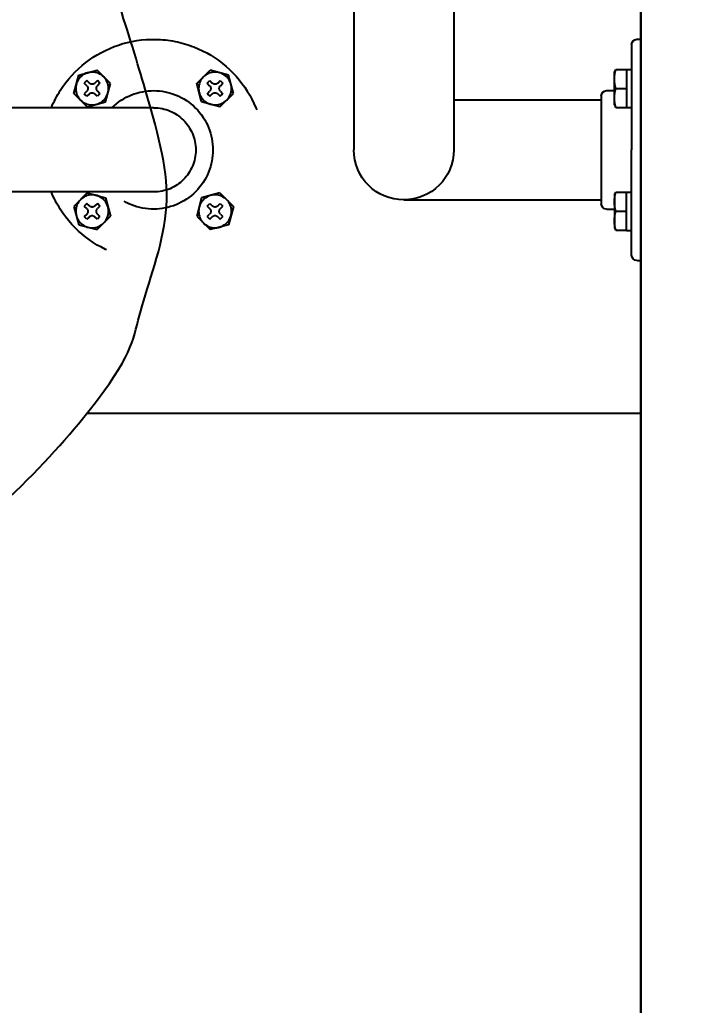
# Model space of a CAD drawing. Header units: millimetres. Extents: x 2213 to 82676, y 1050 to 28650.
# Drawn here: x 22763 to 23018.8, y 16862.4 to 17236.8 of the extents above; entities that cross this region are included whole.
import ezdxf

# ---------------------------------------------------------------- set-up
doc = ezdxf.new("R2010")
doc.units = ezdxf.units.MM
doc.header["$LTSCALE"] = 200
doc.header["$PDMODE"] = 3
doc.linetypes.add('CEN', pattern=[62, 60, -1, 0, -1])
doc.linetypes.add('H1', pattern=[1, 0.5, -0.5])
doc.layers.get('Defpoints').update_dxf_attribs({"color": 137})
for name, color, linetype in [('01-CEN', 1, 'CEN'), ('01HAT', 8, 'Continuous'), ('2', 2, 'Continuous'), ('A-FIX', 5, 'Continuous'), ('DIM', 7, 'Continuous')]:
    doc.layers.add(name, color=color, linetype=linetype)
doc.styles.add('맑은고딕', font='malgun.ttf')
doc.styles.add('스타일1', font='malgun.ttf')
doc.dimstyles.new('CJA-50', dxfattribs={"dimscale": 50, "dimtxt": 3, "dimasz": 1, "dimexe": 2, "dimexo": 3, "dimgap": 1, "dimtad": 1, "dimdec": 0, "dimzin": 1, "dimdsep": 46, "dimlunit": 6, "dimtxsty": '스타일1', "dimblk": 'GAUN-DOT', "dimcen": -2, "dimdle": 2, "dimclrd": 256, "dimclre": 256, "dimclrt": 3, "dimadec": 0, "dimazin": 0, "dimtfac": 1, "dimtdec": 0, "dimtix": 1, "dimtmove": 2, "dimatfit": 3, "dimldrblk": 'DOTSMALL', "dimfxl": 1, "dimtolj": 1, "dimtzin": 1, "dimarcsym": 0})

# ---------------------------------------------------------------- blocks, each defined once
blk = doc.blocks.new('GAUN-DOT')
at = {"linetype": 'ByBlock'}
for p, q in [((0, -2), (0, 2)), ((2, 0), (-2, 0))]:
    blk.add_line(p, q, dxfattribs=at)
at = {"const_width": 2.25}
blk.add_lwpolyline([(0, 0.28125, 1), (0, -0.28125, 1)], format="xyb", close=True, dxfattribs=at)
blk = doc.blocks.new('*D299')
at = {"layer": 'Defpoints', "color": 0, "transparency": 16777216}
for p in [(22998.83, 17187.36), (23315.85, 17187.36), (22998.83, 16487.49)]:
    blk.add_point(p, dxfattribs=at)
at = {"layer": 'DIM', "lineweight": -2, "transparency": 16777216}
for p, q in [((23148.83, 17187.36), (23415.85, 17187.36)), ((23315.85, 16537.49), (23315.85, 17137.36)), ((23148.83, 16487.49), (23415.85, 16487.49))]:
    blk.add_line(p, q, dxfattribs=at)
at = {"layer": 'DIM', "lineweight": -2, "transparency": 16777216, "xscale": 50, "yscale": 50, "zscale": 50}
for p, rotation in [((23315.85, 17187.36), 90), ((23315.85, 16487.49), 270)]:
    blk.add_blockref('GAUN-DOT', p, dxfattribs=dict(at, rotation=rotation))
at = {"layer": 'DIM', "color": 3, "transparency": 16777216, "insert": (23188.35, 16837.43), "char_height": 150, "attachment_point": 5, "rotation": 90, "style": '맑은고딕'}
blk.add_mtext('\\A1;700', dxfattribs=at)
blk = doc.blocks.new('_DotSmall')
at = {"layer": 'DIM'}
h = blk.add_hatch(color=256, dxfattribs=at)
edge = h.paths.add_edge_path()
edge.add_arc((0, 0), 0.2, 0, 360)
at = {"layer": 'DIM', "linetype": 'ByBlock'}
blk.add_circle((0, 0), 0.2, dxfattribs=at)
blk = doc.blocks.new('수평수직손잡이')
for p, q in [((14614.96, 31335.16), (14614.96, 31180.16)), ((14652.96, 31335.16), (14652.96, 31180.16)), ((14543.96, 31222.16), (14543.96, 31138.16)), ((14545.46, 31222.16), (14543.96, 31222.16)), ((14547.46, 31220.16), (14547.46, 31180.16)), ((14549.46, 31210.74), (14547.46, 31210.74)), ((14549.46, 31210.74), (14549.46, 31196.24)), ((14553.4, 31210.71), (14549.46, 31210.71)), ((14553.96, 31209.74), (14553.4, 31210.71)), ((14553.96, 31197.24), (14553.96, 31209.74)), ((14553.4, 31203.49), (14549.46, 31203.49)), ((14556.96, 31202.66), (14553.96, 31202.66)), ((14558.96, 31200.66), (14558.96, 31159.66)), ((14549.46, 31196.24), (14547.46, 31196.24)), ((14553.4, 31196.28), (14549.46, 31196.28)), ((14553.96, 31197.24), (14553.4, 31196.28)), ((14614.96, 31199.16), (14558.96, 31199.16)), ((14547.46, 31140.16), (14547.46, 31180.16)), ((14549.46, 31164.07), (14547.46, 31164.07)), ((14549.46, 31149.57), (14549.46, 31164.07)), ((14553.4, 31164.04), (14549.46, 31164.04)), ((14553.96, 31163.07), (14553.4, 31164.04)), ((14553.96, 31163.07), (14553.96, 31150.57)), ((14633.96, 31161.16), (14558.96, 31161.16)), ((14553.4, 31156.82), (14549.46, 31156.82)), ((14556.96, 31157.66), (14553.96, 31157.66)), ((14549.46, 31149.57), (14547.46, 31149.57)), ((14553.4, 31149.61), (14549.46, 31149.61)), ((14553.96, 31150.57), (14553.4, 31149.61)), ((14545.46, 31138.16), (14543.96, 31138.16))]:
    blk.add_line(p, q)
for centre, radius, start, end in [((14545.46, 31220.16), 2, 0, 90), ((14542.03, 31207.1), 11.93, 342.4016, 17.5984), ((14542.03, 31199.88), 11.93, 342.4016, 17.5984), ((14556.96, 31200.66), 2, 0, 90), ((14633.96, 31180.16), 19, 180, 0), ((14542.03, 31160.43), 11.93, 342.4016, 17.5984), ((14556.96, 31159.66), 2, 270, 0), ((14542.03, 31153.22), 11.93, 342.4016, 17.5984), ((14545.46, 31140.16), 2, 270, 0)]:
    blk.add_arc(centre, radius, start, end)
blk = doc.blocks.new('대변기 정면도')
at = {"linetype": 'H1'}
for p, q in [((14700.52, 31228.6), (14707.49, 31230.46)), ((14712.6, 31225.36), (14707.49, 31230.46)), ((14698.66, 31221.63), (14700.52, 31228.6)), ((14703.65, 31226.46), (14702.66, 31225.47)), ((14704.57, 31225.54), (14703.65, 31226.46)), ((14707.61, 31226.46), (14706.69, 31225.54)), ((14708.6, 31225.47), (14707.61, 31226.46)), ((14703.58, 31224.55), (14702.66, 31225.47)), ((14703.58, 31222.43), (14702.66, 31221.51)), ((14708.6, 31225.47), (14707.68, 31224.55)), ((14708.6, 31221.51), (14707.68, 31222.43)), ((14710.73, 31218.39), (14712.6, 31225.36)), ((14703.76, 31216.52), (14698.66, 31221.63)), ((14703.65, 31220.52), (14702.66, 31221.51)), ((14704.57, 31221.44), (14703.65, 31220.52)), ((14703.76, 31216.52), (14710.73, 31218.39)), ((14707.61, 31220.52), (14706.69, 31221.44)), ((14708.6, 31221.51), (14707.61, 31220.52)), ((14703.76, 31183.79), (14698.66, 31178.69)), ((14703.76, 31183.79), (14710.73, 31181.93)), ((14710.73, 31181.93), (14712.6, 31174.96)), ((14698.66, 31178.69), (14700.52, 31171.72)), ((14703.65, 31179.79), (14702.66, 31178.8)), ((14703.58, 31177.88), (14702.66, 31178.8)), ((14704.57, 31178.87), (14703.65, 31179.79)), ((14707.61, 31179.79), (14706.69, 31178.87)), ((14708.6, 31178.8), (14707.61, 31179.79)), ((14708.6, 31178.8), (14707.68, 31177.88)), ((14703.58, 31175.76), (14702.66, 31174.84)), ((14703.65, 31173.85), (14702.66, 31174.84)), ((14704.57, 31174.77), (14703.65, 31173.85)), ((14707.61, 31173.85), (14706.69, 31174.77)), ((14712.6, 31174.96), (14707.49, 31169.85)), ((14708.6, 31174.84), (14707.61, 31173.85)), ((14708.6, 31174.84), (14707.68, 31175.76)), ((14700.52, 31171.72), (14707.49, 31169.85))]:
    blk.add_line(p, q, dxfattribs=at)
at = {"linetype": 'H1', "ltscale": 30}
for p, q in [((14745.33, 31225.36), (14750.43, 31230.46)), ((14757.4, 31228.6), (14750.43, 31230.46)), ((14749.33, 31225.47), (14750.32, 31226.46)), ((14750.32, 31226.46), (14751.24, 31225.54)), ((14753.36, 31225.54), (14754.28, 31226.46)), ((14754.28, 31226.46), (14755.27, 31225.47)), ((14759.27, 31221.63), (14757.4, 31228.6)), ((14747.19, 31218.39), (14745.33, 31225.36)), ((14749.33, 31225.47), (14750.25, 31224.55)), ((14749.33, 31221.51), (14750.25, 31222.43)), ((14754.35, 31224.55), (14755.27, 31225.47)), ((14754.35, 31222.43), (14755.27, 31221.51)), ((14754.16, 31216.52), (14747.19, 31218.39)), ((14749.33, 31221.51), (14750.32, 31220.52)), ((14750.32, 31220.52), (14751.24, 31221.44)), ((14753.36, 31221.44), (14754.28, 31220.52)), ((14754.16, 31216.52), (14759.27, 31221.63)), ((14754.28, 31220.52), (14755.27, 31221.51)), ((14728.96, 31216.16), (15238.96, 31216.16)), ((14728.96, 31184.16), (15238.96, 31184.16)), ((14747.19, 31181.93), (14745.33, 31174.96)), ((14754.16, 31183.79), (14747.19, 31181.93)), ((14754.16, 31183.79), (14759.27, 31178.69)), ((14749.33, 31178.8), (14750.32, 31179.79)), ((14749.33, 31178.8), (14750.25, 31177.88)), ((14750.32, 31179.79), (14751.24, 31178.87)), ((14753.36, 31178.87), (14754.28, 31179.79)), ((14754.28, 31179.79), (14755.27, 31178.8)), ((14754.35, 31177.88), (14755.27, 31178.8)), ((14759.27, 31178.69), (14757.4, 31171.72)), ((14745.33, 31174.96), (14750.43, 31169.85)), ((14749.33, 31174.84), (14750.25, 31175.76)), ((14749.33, 31174.84), (14750.32, 31173.85)), ((14750.32, 31173.85), (14751.24, 31174.77)), ((14753.36, 31174.77), (14754.28, 31173.85)), ((14754.28, 31173.85), (14755.27, 31174.84)), ((14754.35, 31175.76), (14755.27, 31174.84)), ((14757.4, 31171.72), (14750.43, 31169.85))]:
    blk.add_line(p, q, dxfattribs=at)
at = {"linetype": 'H1'}
for centre in [(14705.63, 31223.49), (14705.63, 31176.82)]:
    blk.add_circle(centre, 6.25, dxfattribs=at)
at = {"linetype": 'H1', "ltscale": 30}
for centre in [(14752.3, 31223.49), (14752.3, 31176.82)]:
    blk.add_circle(centre, 6.25, dxfattribs=at)
at = {"linetype": 'H1'}
for centre, radius, start, end in [((14728.96, 31200.16), 42, 22.3927, 337.6073), ((14702.52, 31223.49), 1.5, 315, 45), ((14705.63, 31226.6), 1.5, 225, 315), ((14705.63, 31220.38), 1.5, 45, 135), ((14728.96, 31200.16), 22.5, 45.3254, 314.6746), ((14708.74, 31223.49), 1.5, 135, 225), ((14728.96, 31200.16), 16, 90, 270), ((14702.52, 31176.82), 1.5, 315, 45), ((14705.63, 31179.94), 1.5, 225, 315), ((14708.74, 31176.82), 1.5, 135, 225), ((14705.63, 31173.71), 1.5, 45, 135)]:
    blk.add_arc(centre, radius, start, end, dxfattribs=at)
at = {"linetype": 'H1', "ltscale": 30}
for centre, start, end in [((14749.18, 31223.49), 315, 45), ((14752.3, 31226.6), 225, 315), ((14752.3, 31220.38), 45, 135), ((14755.41, 31223.49), 135, 225), ((14749.18, 31176.82), 315, 45), ((14752.3, 31179.94), 225, 315), ((14755.41, 31176.82), 135, 225), ((14752.3, 31173.71), 45, 135)]:
    blk.add_arc(centre, 1.5, start, end, dxfattribs=at)
blk.add_open_spline([(14952.18, 31384.13), (14950.71, 31415.55), (14940.87, 31432.05), (14923.14, 31446.66), (14901.79, 31451.14), (14860.93, 31451.94), (14828.2, 31437.3), (14792.66, 31387.49), (14752.16, 31289.08), (14728.68, 31212.88), (14720.08, 31177.64), (14736.61, 31134.76), (14736.61, 31117.39), (14818.23, 31027.1), (14900.76, 31025.9), (14924.53, 31026.79), (14943.89, 31048.39), (14949.7, 31067.94), (14949.64, 31243.54), (14953.64, 31352.71), (14952.18, 31384.13)], degree=3)
blk.add_blockref('수평수직손잡이', (0, 20))
blk = doc.blocks.new('*D402')
at = {"layer": 'Defpoints', "color": 0, "transparency": 16777216}
for p in [(22998.83, 18087.36), (23315.85, 18087.36), (22998.83, 17187.36)]:
    blk.add_point(p, dxfattribs=at)
at = {"layer": 'DIM', "lineweight": -2, "transparency": 16777216}
for p, q in [((23148.83, 18087.36), (23415.85, 18087.36)), ((23315.85, 17237.36), (23315.85, 18037.36)), ((23148.83, 17187.36), (23415.85, 17187.36))]:
    blk.add_line(p, q, dxfattribs=at)
at = {"layer": 'DIM', "lineweight": -2, "transparency": 16777216, "xscale": 50, "yscale": 50, "zscale": 50}
for p, rotation in [((23315.85, 18087.36), 90), ((23315.85, 17187.36), 270)]:
    blk.add_blockref('GAUN-DOT', p, dxfattribs=dict(at, rotation=rotation))
at = {"layer": 'DIM', "color": 3, "transparency": 16777216, "insert": (23188.35, 17637.36), "char_height": 150, "attachment_point": 5, "rotation": 90, "style": '맑은고딕'}
blk.add_mtext('\\A1;900', dxfattribs=at)

msp = doc.modelspace()

# ---------------------------------------------------------------- linework, layer by layer
at = {"layer": '01-CEN'}
msp.add_line((22998.83, 19394.97), (22998.83, 16350), dxfattribs=at)
at = {"layer": '01HAT'}
msp.add_line((22788.62, 17087.36), (22998.83, 17087.36), dxfattribs=at)
at = {"layer": '2'}
msp.add_lwpolyline([(22998.83, 18887.36), (20498.83, 18887.36), (20498.83, 16487.36), (22998.83, 16487.36)], close=True, dxfattribs=at)

# ---------------------------------------------------------------- block references
at = {"layer": 'A-FIX', "xscale": -1}
msp.add_blockref('대변기 정면도', (37542.8, -14012.8), dxfattribs=at)

# ---------------------------------------------------------------- dimensions: what is measured, and where the dimension line sits
at = {"layer": 'DIM'}
for base, p1, p2, picture, middle in [((23315.85, 18087.36), (22998.83, 17187.36), (22998.83, 18087.36), '*D402', (23188.35, 17637.36)), ((23315.85, 17187.36), (22998.83, 16487.49), (22998.83, 17187.36), '*D299', (23188.35, 16837.43))]:
    dim = msp.add_linear_dim(base=base, p1=p1, p2=p2, angle=90, dimstyle='CJA-50', override={"dimtxsty": '맑은고딕'}, dxfattribs=at)
    dim.commit()
    dim.dimension.update_dxf_attribs({"geometry": picture, "text_midpoint": middle})

doc.saveas('drawing.dxf')
